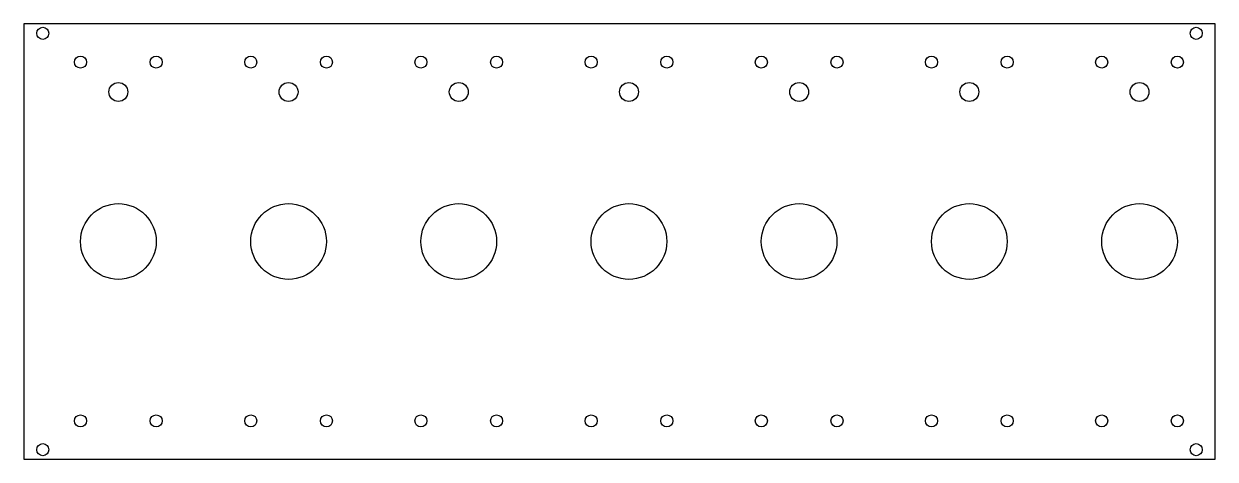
# Model space of a CAD drawing. Header units: millimetres. Extents: x 50 to 365, y 50 to 165.
import ezdxf

# ---------------------------------------------------------------- set-up
doc = ezdxf.new("R2010")
doc.units = ezdxf.units.MM

msp = doc.modelspace()

# ---------------------------------------------------------------- linework, layer by layer
for p, q in [((365, 165), (50, 165)), ((50, 165), (50, 50)), ((365, 50), (365, 165)), ((50, 50), (365, 50))]:
    msp.add_line(p, q)
for centre, radius in [((55, 162.5), 1.6), ((360, 162.5), 1.6), ((65, 154.9), 1.6), ((85, 154.9), 1.6), ((110, 154.9), 1.6), ((130, 154.9), 1.6), ((155, 154.9), 1.6), ((175, 154.9), 1.6), ((200, 154.9), 1.6), ((220, 154.9), 1.6), ((245, 154.9), 1.6), ((265, 154.9), 1.6), ((290, 154.9), 1.6), ((310, 154.9), 1.6), ((335, 154.9), 1.6), ((355, 154.9), 1.6), ((75, 147), 2.5), ((120, 147), 2.5), ((165, 147), 2.5), ((210, 147), 2.5), ((255, 147), 2.5), ((300, 147), 2.5), ((345, 147), 2.5), ((75, 107.5), 10), ((120, 107.5), 10), ((165, 107.5), 10), ((210, 107.5), 10), ((255, 107.5), 10), ((300, 107.5), 10), ((345, 107.5), 10), ((65, 60.1), 1.6), ((85, 60.1), 1.6), ((110, 60.1), 1.6), ((130, 60.1), 1.6), ((155, 60.1), 1.6), ((175, 60.1), 1.6), ((200, 60.1), 1.6), ((220, 60.1), 1.6), ((245, 60.1), 1.6), ((265, 60.1), 1.6), ((290, 60.1), 1.6), ((310, 60.1), 1.6), ((335, 60.1), 1.6), ((355, 60.1), 1.6), ((55, 52.5), 1.6), ((360, 52.5), 1.6)]:
    msp.add_circle(centre, radius)

doc.saveas('drawing.dxf')
